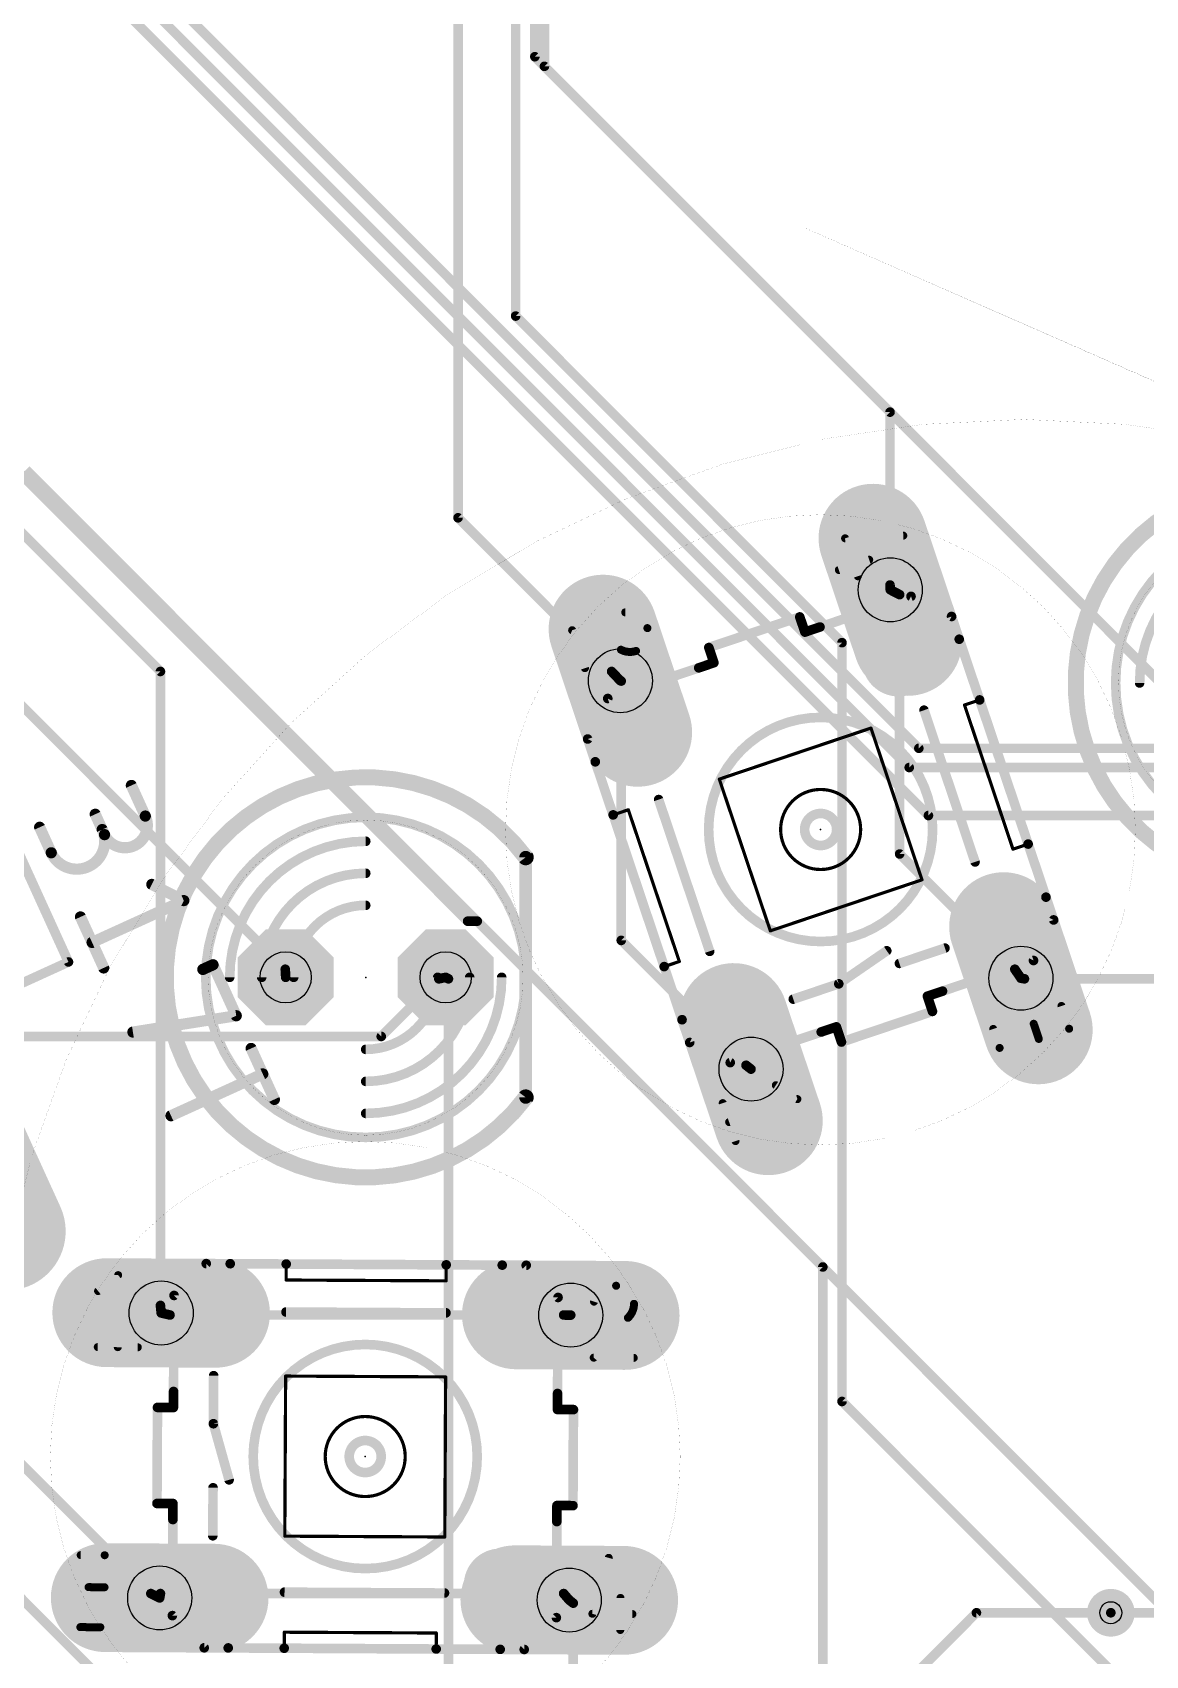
# Model space of a CAD drawing. Extents: x -96 to 96, y -43 to 63.
# Drawn here: x 60.15 to 77.82, y -23.54 to 2.21 of the extents above; entities that cross this region are included whole.
import ezdxf

# ---------------------------------------------------------------- set-up
doc = ezdxf.new("R2010")
doc.units = 0
for name, color, linetype in [('1', 12, 'CONTINUOUS'), ('16', 132, 'CONTINUOUS'), ('17', 110, 'CONTINUOUS'), ('18', 110, 'CONTINUOUS'), ('20', 31, 'CONTINUOUS'), ('21', 253, 'CONTINUOUS'), ('23', 53, 'CONTINUOUS'), ('25', 253, 'CONTINUOUS'), ('27', 253, 'CONTINUOUS'), ('29', 253, 'CONTINUOUS'), ('30', 253, 'CONTINUOUS'), ('44', 253, 'CONTINUOUS'), ('51', 253, 'CONTINUOUS')]:
    doc.layers.add(name, color=color, linetype=linetype)

# ---------------------------------------------------------------- blocks, each defined once
blk = doc.blocks.new('LONGP100')
at = {"const_width": 1}
blk.add_lwpolyline([(-0.5, 0), (0.5, 0)], dxfattribs=at)
at = {"const_width": 0.5}
for points in [[(-0.5, 0.25, 1), (-0.5, -0.25)], [(0.5, -0.25, 1), (0.5, 0.25)]]:
    blk.add_lwpolyline(points, format="xyb", dxfattribs=at)
blk = doc.blocks.new('OCTAGONP')
at = {"const_width": 0.5}
blk.add_lwpolyline([(-0.25, -0.1036), (-0.25, 0.1036), (-0.1036, 0.25), (0.1036, 0.25), (0.25, 0.1036), (0.25, -0.1036), (0.1036, -0.25), (-0.1036, -0.25), (-0.25, -0.1036), (-0.25, 0.1036)], dxfattribs=at)
blk = doc.blocks.new('ROUNDV')
at = {"const_width": 0.5}
blk.add_lwpolyline([(0, -0.25, 1), (0, 0.25, 1), (0, -0.25)], format="xyb", dxfattribs=at)

msp = doc.modelspace()

# ---------------------------------------------------------------- linework, layer by layer
at = {"layer": '1', "const_width": 0.1524}
for points in [[(68.1228, 6.4008), (68.1228, 1.8288)], [(67.818, 3.9624), (67.818, -2.286)], [(67.056, -11.8872), (51.6636, 3.5052)], [(66.9036, -5.4864), (66.9036, 3.4603)], [(48.9204, 2.5908), (64.1604, -12.6492)], [(68.1228, 1.8288), (78.0288, -8.0772)], [(67.818, -2.286), (72.9996, -7.4676)], [(69.342, -7.9248), (66.9036, -5.4864)], [(73.914, -6.7056), (73.7655, -6.6296)], [(73.914, -10.8204), (73.914, -6.7056)], [(72.9996, -7.4676), (72.9996, -19.5072)], [(69.342, -7.9248), (69.4805, -8.0717)], [(69.4944, -8.0772), (69.4805, -8.0717)], [(69.4944, -12.192), (69.4944, -8.0772)], [(75.7428, -12.6492), (73.914, -10.8204)], [(67.2084, -11.8872), (67.056, -11.8872)], [(72.6948, -17.3736), (67.2084, -11.8872)], [(71.4756, -14.1732), (69.4944, -12.192)], [(64.1604, -12.6492), (64.168, -12.778)], [(75.7428, -12.6492), (75.8395, -12.7923)], [(66.5988, -12.8016), (65.6844, -13.716)], [(66.5988, -12.8016), (66.708, -12.778)], [(75.8952, -12.8016), (75.8395, -12.7923)], [(75.8952, -12.8016), (80.6196, -12.8016)], [(65.6844, -13.716), (57.4548, -13.716)], [(71.4756, -14.1732), (71.5545, -14.2344)], [(72.6948, -24.8412), (72.6948, -17.3736)], [(62.0268, -22.5552), (57.15, -17.6784)], [(62.3316, -18.1356), (62.1907, -18.1034)], [(62.3316, -18.1356), (68.58, -18.1356)], [(68.58, -18.1356), (68.693, -18.1375)], [(72.9996, -19.5072), (78.486, -24.9936)], [(58.674, -21.336), (60.96, -23.622)], [(62.0268, -22.5552), (62.167, -22.6245)], [(62.1792, -22.5552), (62.167, -22.6245)], [(68.58, -22.5552), (62.1792, -22.5552)], [(68.58, -22.5552), (68.6693, -22.6586)], [(68.7324, -22.7076), (68.6693, -22.6586)], [(68.7324, -23.9268), (68.7324, -22.7076)], [(77.2668, -22.86), (82.9056, -22.86)]]:
    msp.add_lwpolyline(points, dxfattribs=at)
at = {"layer": '1', "const_width": 0.0762}
for points in [[(68.0847, 1.8288, 1), (68.1609, 1.8288)], [(68.1497, 1.8557, 1), (68.0959, 1.8019)], [(67.7799, -2.286, 1), (67.8561, -2.286)], [(67.8449, -2.2591, 1), (67.7911, -2.3129)], [(66.8655, -5.4864, 1), (66.9417, -5.4864)], [(66.9305, -5.4595, 1), (66.8767, -5.5133)], [(73.7829, -6.5957, 1), (73.7482, -6.6635)], [(73.9521, -6.7056, 1), (73.8759, -6.7056)], [(73.8966, -6.7395, 1), (73.9314, -6.6717)], [(73.0377, -7.4676, 1), (72.9615, -7.4676)], [(72.9727, -7.4945, 1), (73.0265, -7.4407)], [(69.3697, -7.8987, 1), (69.3143, -7.9509)], [(69.3151, -7.9517, 1), (69.3689, -7.8979)], [(69.4946, -8.0363, 1), (69.4664, -8.107)], [(69.4528, -8.0978, 1), (69.5082, -8.0455)], [(69.5325, -8.0772, 1), (69.4563, -8.0772)], [(69.4803, -8.1126, 1), (69.5085, -8.0418)], [(73.8759, -10.8204, 1), (73.9521, -10.8204)], [(73.9409, -10.7935, 1), (73.8871, -10.8473)], [(67.056, -11.8491, 1), (67.056, -11.9253)], [(67.0291, -11.9141, 1), (67.0829, -11.8603)], [(67.2353, -11.8603, 1), (67.1815, -11.9141)], [(67.2084, -11.9253, 1), (67.2084, -11.8491)], [(69.4563, -12.192, 1), (69.5325, -12.192)], [(69.5213, -12.1651, 1), (69.4675, -12.2189)], [(64.1984, -12.647, 1), (64.1224, -12.6514)], [(64.1335, -12.6761, 1), (64.1873, -12.6223)], [(75.7744, -12.6279, 1), (75.7112, -12.6705)], [(75.7159, -12.6761, 1), (75.7697, -12.6223)], [(64.13, -12.7802, 1), (64.206, -12.7758)], [(66.5908, -12.7644, 1), (66.6068, -12.8388)], [(66.6257, -12.8285, 1), (66.5719, -12.7747)], [(66.716, -12.8152, 1), (66.7, -12.7408)], [(75.8458, -12.7548, 1), (75.8333, -12.8299)], [(75.808, -12.8137, 1), (75.8711, -12.771)], [(75.8952, -12.7635, 1), (75.8952, -12.8397)], [(75.889, -12.8392, 1), (75.9014, -12.764)], [(65.6844, -13.7541, 1), (65.6844, -13.6779)], [(65.6575, -13.6891, 1), (65.7113, -13.7429)], [(71.499, -14.1431, 1), (71.4522, -14.2033)], [(71.4487, -14.2001, 1), (71.5025, -14.1463)], [(71.5311, -14.2645, 1), (71.5778, -14.2043)], [(72.7329, -17.3736, 1), (72.6567, -17.3736)], [(72.6679, -17.4005, 1), (72.7217, -17.3467)], [(62.1992, -18.0663, 1), (62.1822, -18.1405)], [(62.3316, -18.0975, 1), (62.3316, -18.1737)], [(62.3231, -18.1727, 1), (62.3401, -18.0985)], [(68.5806, -18.0975, 1), (68.5794, -18.1737)], [(68.58, -18.1737, 1), (68.58, -18.0975)], [(68.6924, -18.1755, 1), (68.6936, -18.0994)], [(72.9615, -19.5072, 1), (73.0377, -19.5072)], [(73.0265, -19.4803, 1), (72.9727, -19.5341)], [(62.0437, -22.521, 1), (62.0099, -22.5894)], [(61.9999, -22.5821, 1), (62.0537, -22.5283)], [(62.1295, -22.6179, 1), (62.2045, -22.6311)], [(62.1792, -22.5171, 1), (62.1792, -22.5933)], [(62.2167, -22.5618, 1), (62.1417, -22.5486)], [(62.1501, -22.6587, 1), (62.1839, -22.5904)], [(68.6088, -22.5303, 1), (68.5512, -22.5801)], [(68.58, -22.5933, 1), (68.58, -22.5171)], [(68.6927, -22.6285, 1), (68.6459, -22.6887)], [(68.6405, -22.6835, 1), (68.6982, -22.6337)], [(68.7705, -22.7076, 1), (68.6943, -22.7076)], [(68.709, -22.7377, 1), (68.7558, -22.6775)], [(77.2668, -22.8219, 1), (77.2668, -22.8981)]]:
    msp.add_lwpolyline(points, format="xyb", dxfattribs=at)
at = {"layer": '16', "const_width": 0.1524}
for points in [[(68.2752, 30.1752), (68.2752, 1.6764)], [(50.5968, 14.478), (74.2188, -9.144)], [(50.292, 14.3256), (74.0664, -9.4488)], [(74.3712, -10.2108), (53.4924, 10.668)], [(62.1792, -7.9248), (49.8348, 4.4196)], [(68.2752, 1.6764), (73.7616, -3.81)], [(73.7616, -3.81), (73.7616, -6.5532)], [(60.0456, -4.7244), (80.3148, -24.9936)], [(73.7616, -6.5532), (73.7655, -6.6296)], [(62.1792, -17.9832), (62.1792, -7.9248)], [(74.2188, -9.144), (78.9432, -9.144)], [(74.0664, -9.4488), (81.0768, -9.4488)], [(84.2772, -10.2108), (74.3712, -10.2108)], [(66.7512, -12.8016), (66.708, -12.778)], [(66.7512, -12.8016), (66.7512, -27.8892)], [(62.1792, -17.9832), (62.1907, -18.1034)], [(59.436, -22.098), (61.2648, -23.9268)], [(71.4756, -26.5176), (75.1332, -22.86)], [(75.1332, -22.86), (77.2668, -22.86)]]:
    msp.add_lwpolyline(points, dxfattribs=at)
at = {"layer": '16', "const_width": 0.0762}
for points in [[(68.2371, 1.6764, 1), (68.3133, 1.6764)], [(68.3021, 1.7033, 1), (68.2483, 1.6495)], [(73.7997, -3.81, 1), (73.7235, -3.81)], [(73.7347, -3.8369, 1), (73.7885, -3.7831)], [(73.7996, -6.5512, 1), (73.7236, -6.5552)], [(73.7235, -6.5532, 1), (73.7997, -6.5532)], [(73.7275, -6.6315, 1), (73.8036, -6.6276)], [(62.2173, -7.9248, 1), (62.1411, -7.9248)], [(62.1523, -7.9517, 1), (62.2061, -7.8979)], [(74.2188, -9.1059, 1), (74.2188, -9.1821)], [(74.1919, -9.1709, 1), (74.2457, -9.1171)], [(74.0664, -9.4107, 1), (74.0664, -9.4869)], [(74.0395, -9.4757, 1), (74.0933, -9.4219)], [(74.3712, -10.1727, 1), (74.3712, -10.2489)], [(74.3443, -10.2377, 1), (74.3981, -10.1839)], [(66.7263, -12.7446, 1), (66.6897, -12.8114)], [(66.7893, -12.8016, 1), (66.7131, -12.8016)], [(66.7329, -12.835, 1), (66.7695, -12.7682)], [(62.2171, -17.9796, 1), (62.1413, -17.9868)], [(62.1411, -17.9832, 1), (62.2173, -17.9832)], [(62.1528, -18.107, 1), (62.2286, -18.0998)], [(75.1332, -22.8219, 1), (75.1332, -22.8981)], [(75.1601, -22.8869, 1), (75.1063, -22.8331)], [(77.2668, -22.8981, 1), (77.2668, -22.8219)]]:
    msp.add_lwpolyline(points, format="xyb", dxfattribs=at)
at = {"layer": '20', "const_width": 0.001}
for points in [[(72.4279, -0.8961), (72.4279, 43.1434)], [(82.4964, -5.3099), (72.4279, -0.8961)]]:
    msp.add_lwpolyline(points, dxfattribs=at)
at = {"layer": '20'}
for points, const_width in [([(72.428, -0.8958, 1), (72.4278, -0.8963)], 0.0005), ([(72.4277, -0.8961, 1), (72.4282, -0.8961)], 0.0005), ([(61.5767, -28.5094, 1.3858), (82.4964, -5.3099)], 0.001)]:
    msp.add_lwpolyline(points, format="xyb", dxfattribs=dict(at, const_width=const_width))
at = {"layer": '21'}
for points, const_width in [([(60.7189, -12.534), (55.5576, -1.2086)], 0.1524), ([(72.329, -7.0594), (70.8846, -7.5455)], 0.1524), ([(72.329, -7.0594), (72.41, -7.3002)], 0.1524), ([(72.41, -7.3002), (72.6507, -7.2191)], 0.1524), ([(75.1842, -8.3765), (74.8602, -7.4136)], 0.1524), ([(70.9656, -7.7862), (70.7249, -7.8673)], 0.1524), ([(70.9656, -7.7862), (70.8846, -7.5455)], 0.1524), ([(74.9435, -8.4575), (75.1842, -8.3765)], 0.0508), ([(74.9435, -8.4575), (75.7131, -10.7445)], 0.0508), ([(75.9539, -10.6635), (75.1842, -8.3765)], 0.1524), ([(69.0826, -9.358), (69.3661, -10.2005)], 0.1524), ([(69.3661, -10.2005), (70.1763, -12.6079)], 0.1524), ([(69.6069, -10.1195), (69.3661, -10.2005)], 0.0508), ([(69.6069, -10.1195), (70.417, -12.5268)], 0.0508), ([(67.978, -14.683), (67.978, -10.873)], 0.2032), ([(75.7131, -10.7445), (75.9539, -10.6635)], 0.0508), ([(76.2374, -11.506), (75.9539, -10.6635)], 0.1524), ([(51.2426, -16.8526), (60.7189, -12.534)], 0.1524), ([(70.1763, -12.6079), (70.4598, -13.4504)], 0.1524), ([(70.1763, -12.6079), (70.417, -12.5268)], 0.0508), ([(74.3544, -13.0777), (74.5951, -12.9967)], 0.1524), ([(74.3544, -13.0777), (74.4354, -13.3185)], 0.1524), ([(72.991, -13.8046), (74.4354, -13.3185)], 0.1524), ([(72.91, -13.5638), (72.6693, -13.6449)], 0.1524), ([(72.991, -13.8046), (72.91, -13.5638)], 0.1524), ([(64.176, -17.3264), (63.287, -17.3217)], 0.1524), ([(66.7159, -17.3397), (64.176, -17.3264)], 0.1524), ([(64.176, -17.3264), (64.1746, -17.5804)], 0.0508), ([(67.6049, -17.3443), (66.7159, -17.3397)], 0.1524), ([(66.7146, -17.5937), (66.7159, -17.3397)], 0.0508), ([(66.7146, -17.5937), (64.1746, -17.5804)], 0.0508), ([(62.386, -19.603), (62.3874, -19.3491)], 0.1524), ([(68.4819, -19.635), (68.4833, -19.381)], 0.1524), ([(62.132, -19.6017), (62.1241, -21.1257)], 0.1524), ([(62.132, -19.6017), (62.386, -19.603)], 0.1524), ([(68.4819, -19.635), (68.7359, -19.6363)], 0.1524), ([(68.728, -21.1603), (68.7359, -19.6363)], 0.1524), ([(62.3781, -21.127), (62.1241, -21.1257)], 0.1524), ([(62.3781, -21.127), (62.3767, -21.381)], 0.1524), ([(68.474, -21.1589), (68.4726, -21.4129)], 0.1524), ([(68.728, -21.1603), (68.474, -21.1589)], 0.1524), ([(64.1454, -23.1683), (64.1441, -23.4223)], 0.0508), ([(66.5584, -23.1809), (64.1454, -23.1683)], 0.0508), ([(66.5584, -23.1809), (66.557, -23.4349)], 0.0508), ([(63.2551, -23.4177), (64.1441, -23.4223)], 0.1524), ([(64.1441, -23.4223), (66.557, -23.4349)], 0.1524), ([(66.557, -23.4349), (67.573, -23.4403)], 0.1524)]:
    msp.add_lwpolyline(points, dxfattribs=dict(at, const_width=const_width))
for points, const_width in [([(82.423, -6.202, 3), (82.423, -10.012)], 0.254), ([(79.883, -10.647, 1), (79.883, -5.567, 1), (79.883, -10.647)], 0.1524), ([(72.3651, -7.0473, 1), (72.2929, -7.0716)], 0.0762), ([(72.3411, -7.0955, 1), (72.3168, -7.0233)], 0.0762), ([(72.6629, -7.2552, 1), (72.6386, -7.183)], 0.0762), ([(72.3979, -7.264, 1), (72.4222, -7.3363)], 0.0762), ([(72.3739, -7.3123, 1), (72.4461, -7.288)], 0.0762), ([(74.8963, -7.4014, 1), (74.8241, -7.4257)], 0.0762), ([(70.9207, -7.5334, 1), (70.8485, -7.5577)], 0.0762), ([(70.8724, -7.5094, 1), (70.8967, -7.5816)], 0.0762), ([(70.9778, -7.8224, 1), (70.9535, -7.7501)], 0.0762), ([(70.7127, -7.8312, 1), (70.737, -7.9034)], 0.0762), ([(70.9295, -7.7984, 1), (71.0017, -7.7741)], 0.0762), ([(74.9394, -8.4455, 1), (74.9475, -8.4696)], 0.0254), ([(74.9555, -8.4535, 1), (74.9315, -8.4616)], 0.0254), ([(75.2203, -8.3644, 1), (75.1481, -8.3887)], 0.0762), ([(75.1481, -8.3887, 1), (75.2203, -8.3644)], 0.0762), ([(75.1883, -8.3885, 1), (75.1802, -8.3645)], 0.0254), ([(72.66, -12.21, 1), (72.66, -8.654, 1), (72.66, -12.21)], 0.1524), ([(67.978, -10.873, 3), (67.978, -14.683)], 0.254), ([(69.1187, -9.3458, 1), (69.0465, -9.3701)], 0.0762), ([(65.438, -15.318, 1), (65.438, -10.238, 1), (65.438, -15.318)], 0.1524), ([(69.4022, -10.1884, 1), (69.33, -10.2127)], 0.0762), ([(69.33, -10.2127, 1), (69.4022, -10.1884)], 0.0762), ([(69.3621, -10.1885, 1), (69.3702, -10.2126)], 0.0254), ([(69.6189, -10.1155, 1), (69.5948, -10.1236)], 0.0254), ([(69.6109, -10.1315, 1), (69.6028, -10.1075)], 0.0254), ([(72.66, -10.686, 1), (72.66, -10.178, 1), (72.66, -10.686)], 0.1524), ([(67.9272, -10.9111, 1), (68.0288, -10.8349)], 0.127), ([(68.0288, -10.873, 1), (67.9272, -10.873)], 0.1016), ([(75.7091, -10.7325, 1), (75.7172, -10.7565)], 0.0254), ([(75.7011, -10.7485, 1), (75.7252, -10.7404)], 0.0254), ([(75.99, -10.6513, 1), (75.9178, -10.6756)], 0.0762), ([(75.9178, -10.6756, 1), (75.99, -10.6513)], 0.0762), ([(75.9579, -10.6755, 1), (75.9498, -10.6514)], 0.0254), ([(76.2013, -11.5182, 1), (76.2735, -11.4939)], 0.0762), ([(60.6842, -12.5498, 1), (60.7536, -12.5182)], 0.0762), ([(60.7347, -12.5687, 1), (60.7031, -12.4993)], 0.0762), ([(70.2124, -12.5957, 1), (70.1402, -12.62)], 0.0762), ([(70.1402, -12.62, 1), (70.2124, -12.5957)], 0.0762), ([(70.1722, -12.5958, 1), (70.1803, -12.6199)], 0.0254), ([(70.405, -12.5309, 1), (70.429, -12.5228)], 0.0254), ([(70.4211, -12.5389, 1), (70.413, -12.5148)], 0.0254), ([(74.3422, -13.0416, 1), (74.3665, -13.1139)], 0.0762), ([(74.3905, -13.0656, 1), (74.3183, -13.0899)], 0.0762), ([(74.6073, -13.0328, 1), (74.583, -12.9606)], 0.0762), ([(74.3993, -13.3306, 1), (74.4715, -13.3063)], 0.0762), ([(74.4476, -13.3546, 1), (74.4233, -13.2824)], 0.0762), ([(70.4237, -13.4626, 1), (70.4959, -13.4383)], 0.0762), ([(72.6571, -13.6087, 1), (72.6814, -13.681)], 0.0762), ([(72.9461, -13.5517, 1), (72.8739, -13.576)], 0.0762), ([(72.9221, -13.6, 1), (72.8978, -13.5277)], 0.0762), ([(72.9789, -13.7685, 1), (73.0032, -13.8407)], 0.0762), ([(72.9549, -13.8167, 1), (73.0271, -13.7924)], 0.0762), ([(68.0288, -14.7211, 1), (67.9272, -14.6449)], 0.127), ([(67.9272, -14.683, 1), (68.0288, -14.683)], 0.1016), ([(63.2872, -17.2836, 1), (63.2868, -17.3598)], 0.0762), ([(64.1762, -17.2883, 1), (64.1758, -17.3645)], 0.0762), ([(64.1758, -17.3645, 1), (64.1762, -17.2883)], 0.0762), ([(64.1887, -17.3265, 1), (64.1633, -17.3263)], 0.0254), ([(66.7161, -17.3016, 1), (66.7157, -17.3778)], 0.0762), ([(66.7157, -17.3778, 1), (66.7161, -17.3016)], 0.0762), ([(66.7286, -17.3398, 1), (66.7032, -17.3396)], 0.0254), ([(67.6047, -17.3824, 1), (67.6051, -17.3062)], 0.0762), ([(64.1747, -17.5677, 1), (64.1746, -17.5931)], 0.0254), ([(64.1619, -17.5803, 1), (64.1873, -17.5805)], 0.0254), ([(66.7019, -17.5936, 1), (66.7273, -17.5938)], 0.0254), ([(66.7145, -17.6064, 1), (66.7147, -17.581)], 0.0254), ([(65.43, -22.159, 1), (65.43, -18.603, 1), (65.43, -22.159)], 0.1524), ([(62.4255, -19.3493, 1), (62.3493, -19.3489)], 0.0762), ([(68.5214, -19.3812, 1), (68.4452, -19.3808)], 0.0762), ([(62.1322, -19.5636, 1), (62.1318, -19.6398)], 0.0762), ([(62.1701, -19.6019, 1), (62.0939, -19.6015)], 0.0762), ([(62.3479, -19.6029, 1), (62.4241, -19.6032)], 0.0762), ([(62.3858, -19.6411, 1), (62.3862, -19.565)], 0.0762), ([(68.4821, -19.5969, 1), (68.4817, -19.6731)], 0.0762), ([(68.774, -19.6365, 1), (68.6978, -19.6361)], 0.0762), ([(68.7357, -19.6744, 1), (68.7361, -19.5982)], 0.0762), ([(68.4438, -19.6348, 1), (68.52, -19.6352)], 0.0762), ([(65.43, -20.635, 1), (65.43, -20.127, 1), (65.43, -20.635)], 0.1524), ([(62.1243, -21.0876, 1), (62.1239, -21.1638)], 0.0762), ([(62.086, -21.1255, 1), (62.1622, -21.1259)], 0.0762), ([(62.4161, -21.1272, 1), (62.34, -21.1268)], 0.0762), ([(62.3779, -21.1651, 1), (62.3782, -21.0889)], 0.0762), ([(68.4742, -21.1208, 1), (68.4738, -21.197)], 0.0762), ([(68.5121, -21.1591, 1), (68.4359, -21.1587)], 0.0762), ([(68.7278, -21.1984, 1), (68.7282, -21.1222)], 0.0762), ([(62.3386, -21.3808, 1), (62.4148, -21.3812)], 0.0762), ([(68.6899, -21.1601, 1), (68.7661, -21.1605)], 0.0762), ([(68.4345, -21.4127, 1), (68.5107, -21.4131)], 0.0762), ([(64.1455, -23.1556, 1), (64.1453, -23.181)], 0.0254), ([(64.1581, -23.1684, 1), (64.1327, -23.1682)], 0.0254), ([(66.5711, -23.181, 1), (66.5457, -23.1809)], 0.0254), ([(66.5583, -23.1936, 1), (66.5584, -23.1682)], 0.0254), ([(63.2553, -23.3796, 1), (63.2549, -23.4558)], 0.0762), ([(64.1443, -23.3842, 1), (64.1439, -23.4604)], 0.0762), ([(64.1439, -23.4604, 1), (64.1443, -23.3842)], 0.0762), ([(64.1314, -23.4222, 1), (64.1568, -23.4224)], 0.0254), ([(66.5572, -23.3968, 1), (66.5568, -23.473)], 0.0762), ([(66.5568, -23.473, 1), (66.5572, -23.3968)], 0.0762), ([(66.5443, -23.4349, 1), (66.5697, -23.435)], 0.0254), ([(67.5728, -23.4784, 1), (67.5732, -23.4022)], 0.0762)]:
    msp.add_lwpolyline(points, format="xyb", dxfattribs=dict(at, const_width=const_width))
at = {"layer": '23'}
for p in [(72.66, -10.432), (65.438, -12.778), (65.43, -20.381)]:
    msp.add_point(p, dxfattribs=at)
at = {"layer": '25', "const_width": 0.001}
for points in [[(72.4279, -0.8961), (72.4279, 43.1434)], [(82.8009, -5.4471), (72.4279, -0.8961)], [(72.6568, -10.437), (72.6568, -9.437)], [(72.6568, -10.437), (71.6568, -10.437)], [(72.6568, -10.437), (72.6568, -11.437)], [(72.6568, -10.437), (73.6568, -10.437)], [(65.437, -12.7828), (65.437, -11.7828)], [(65.437, -12.7828), (64.437, -12.7828)], [(65.437, -12.7828), (65.437, -13.7828)], [(65.437, -12.7828), (66.437, -12.7828)], [(65.4305, -20.3831), (65.4305, -19.3831)], [(75.8885, -20.3831), (75.8885, -19.3831)], [(65.4305, -20.3831), (64.4305, -20.3831)], [(65.4305, -20.3831), (65.4305, -21.3831)], [(65.4305, -20.3831), (66.4305, -20.3831)], [(75.8885, -20.3831), (74.8885, -20.3831)], [(75.8885, -20.3831), (75.8885, -21.3831)], [(75.8885, -20.3831), (76.8885, -20.3831)]]:
    msp.add_lwpolyline(points, dxfattribs=at)
at = {"layer": '25'}
for points, const_width in [([(77.5688, 25.7598, 0.4142), (83.9054, -1.8056)], 0.001), ([(72.428, -0.8958, 1), (72.4278, -0.8963)], 0.0005), ([(72.4277, -0.8961, 1), (72.4282, -0.8961)], 0.0005), ([(76.5814, -40.3711, 0.7397), (86.503, -3.4322)], 0.001), ([(75.8885, -36.8411, 1), (75.8885, -3.9251, 1), (75.8885, -36.8411)], 0.001), ([(61.5767, -28.5094, 1.4003), (82.1982, -5.1826)], 0.001), ([(61.5767, -28.5094, 1.4003), (82.1982, -5.1826)], 0.001), ([(72.6568, -15.437, 1), (72.6568, -5.437, 1), (72.6568, -15.437)], 0.001), ([(79.8871, -10.5945, 1), (79.8871, -5.5945, 1), (79.8871, -10.5945)], 0.001), ([(72.6571, -9.437, 1), (72.6566, -9.437)], 0.0005), ([(65.437, -15.2828, 1), (65.437, -10.2828, 1), (65.437, -15.2828)], 0.001), ([(71.6568, -10.4367, 1), (71.6568, -10.4372)], 0.0005), ([(72.6568, -10.4367, 1), (72.6568, -10.4372)], 0.0005), ([(72.6571, -10.437, 1), (72.6566, -10.437)], 0.0005), ([(72.6566, -10.437, 1), (72.6571, -10.437)], 0.0005), ([(72.6568, -10.4372, 1), (72.6568, -10.4367)], 0.0005), ([(73.6568, -10.4372, 1), (73.6568, -10.4367)], 0.0005), ([(72.6566, -11.437, 1), (72.6571, -11.437)], 0.0005), ([(65.4372, -11.7828, 1), (65.4367, -11.7828)], 0.0005), ([(64.437, -12.7826, 1), (64.437, -12.7831)], 0.0005), ([(65.4372, -12.7828, 1), (65.4367, -12.7828)], 0.0005), ([(65.437, -12.7826, 1), (65.437, -12.7831)], 0.0005), ([(65.4367, -12.7828, 1), (65.4372, -12.7828)], 0.0005), ([(65.437, -12.7831, 1), (65.437, -12.7826)], 0.0005), ([(66.437, -12.7831, 1), (66.437, -12.7826)], 0.0005), ([(65.4367, -13.7828, 1), (65.4372, -13.7828)], 0.0005), ([(65.4305, -25.3831, 1), (65.4305, -15.3831, 1), (65.4305, -25.3831)], 0.001), ([(65.4308, -19.3831, 1), (65.4303, -19.3831)], 0.0005), ([(75.8888, -19.3831, 1), (75.8883, -19.3831)], 0.0005), ([(64.4305, -20.3829, 1), (64.4305, -20.3834)], 0.0005), ([(65.4305, -20.3829, 1), (65.4305, -20.3834)], 0.0005), ([(65.4308, -20.3831, 1), (65.4303, -20.3831)], 0.0005), ([(65.4303, -20.3831, 1), (65.4308, -20.3831)], 0.0005), ([(65.4305, -20.3834, 1), (65.4305, -20.3829)], 0.0005), ([(66.4305, -20.3834, 1), (66.4305, -20.3829)], 0.0005), ([(74.8885, -20.3829, 1), (74.8885, -20.3834)], 0.0005), ([(75.8885, -20.3829, 1), (75.8885, -20.3834)], 0.0005), ([(75.8888, -20.3831, 1), (75.8883, -20.3831)], 0.0005), ([(75.8883, -20.3831, 1), (75.8888, -20.3831)], 0.0005), ([(75.8885, -20.3834, 1), (75.8885, -20.3829)], 0.0005), ([(76.8885, -20.3834, 1), (76.8885, -20.3829)], 0.0005), ([(65.4303, -21.3831, 1), (65.4308, -21.3831)], 0.0005), ([(75.8883, -21.3831, 1), (75.8888, -21.3831)], 0.0005)]:
    msp.add_lwpolyline(points, format="xyb", dxfattribs=dict(at, const_width=const_width))
at = {"layer": '27', "const_width": 0.1778}
for points in [[(61.7176, -9.7336), (61.9388, -10.219)], [(61.2917, -10.5139), (61.1442, -10.1903)], [(60.2615, -10.3972), (60.4459, -10.8017)], [(62.0423, -11.3035), (62.5502, -11.5605)], [(62.5502, -11.5605), (61.0941, -12.2241)], [(60.9097, -11.8196), (61.2784, -12.6285)], [(62.8523, -12.6521), (63.0141, -12.5784)], [(63.0141, -12.5784), (63.3827, -13.3873)], [(63.3827, -13.3873), (61.7423, -13.6464)], [(63.6191, -13.9059), (63.9877, -14.7149)], [(62.3473, -14.974), (63.8034, -14.3104)]]:
    msp.add_lwpolyline(points, dxfattribs=at)
at = {"layer": '27'}
for points, const_width in [([(61.7581, -9.7152, 1), (61.6772, -9.752)], 0.0889), ([(61.1847, -10.1719, 1), (61.1038, -10.2088)], 0.0889), ([(61.2917, -10.5139, 1), (61.9388, -10.219)], 0.1778), ([(61.9793, -10.2005, 1), (61.8984, -10.2374)], 0.0889), ([(61.8984, -10.2374, 1), (61.9793, -10.2005)], 0.0889), ([(60.302, -10.3788, 1), (60.2211, -10.4156)], 0.0889), ([(60.4459, -10.8017, 1), (61.2548, -10.433)], 0.1778), ([(61.2953, -10.4146, 1), (61.2144, -10.4514)], 0.0889), ([(61.3321, -10.4955, 1), (61.2512, -10.5323)], 0.0889), ([(61.2512, -10.5323, 1), (61.3321, -10.4955)], 0.0889), ([(60.4863, -10.7832, 1), (60.4054, -10.8201)], 0.0889), ([(60.4054, -10.8201, 1), (60.4863, -10.7832)], 0.0889), ([(62.0623, -11.2638, 1), (62.0222, -11.3431)], 0.0889), ([(62.5301, -11.6001, 1), (62.5703, -11.5208)], 0.0889), ([(62.5686, -11.6009, 1), (62.5318, -11.52)], 0.0889), ([(60.9502, -11.8012, 1), (60.8693, -11.838)], 0.0889), ([(61.0756, -12.1836, 1), (61.1125, -12.2645)], 0.0889), ([(61.2379, -12.647, 1), (61.3188, -12.6101)], 0.0889), ([(62.8338, -12.6117, 1), (62.8707, -12.6926)], 0.0889), ([(63.0545, -12.5599, 1), (62.9736, -12.5968)], 0.0889), ([(63.0325, -12.6188, 1), (62.9956, -12.5379)], 0.0889), ([(63.3423, -13.4058, 1), (63.4232, -13.3689)], 0.0889), ([(63.3897, -13.4312, 1), (63.3758, -13.3434)], 0.0889), ([(61.7353, -13.6025, 1), (61.7492, -13.6903)], 0.0889), ([(63.6595, -13.8875, 1), (63.5786, -13.9244)], 0.0889), ([(63.8218, -14.3509, 1), (63.785, -14.27)], 0.0889), ([(63.9473, -14.7333, 1), (64.0282, -14.6964)], 0.0889), ([(62.3288, -14.9335, 1), (62.3657, -15.0144)], 0.0889)]:
    msp.add_lwpolyline(points, format="xyb", dxfattribs=dict(at, const_width=const_width))
at = {"layer": '44'}
for centre, radius in [((73.7655, -6.6296), 0.508), ((69.4805, -8.0717), 0.508), ((75.8395, -12.7923), 0.508), ((64.168, -12.778), 0.4064), ((66.708, -12.778), 0.4064), ((71.5545, -14.2344), 0.508), ((62.1907, -18.1034), 0.508), ((68.693, -18.1375), 0.508), ((62.167, -22.6245), 0.508), ((68.6693, -22.6586), 0.508), ((77.2668, -22.86), 0.175)]:
    msp.add_circle(centre, radius, dxfattribs=at)
at = {"layer": '51'}
for points, const_width in [([(73.9719, -5.7695), (73.0483, -5.8123)], 0.127), ([(73.0483, -5.8123), (73.2508, -6.4142)], 0.127), ([(73.4308, -6.1526), (72.9493, -6.3146)], 0.127), ([(74.0951, -6.733), (72.6507, -7.2191)], 0.1524), ([(74.7386, -7.0525), (74.0951, -6.733)], 0.1524), ([(69.4891, -7.5796), (68.7151, -7.2706)], 0.127), ([(68.7151, -7.2706), (68.9176, -7.8725)], 0.127), ([(74.7386, -7.0525), (74.8602, -7.4136)], 0.1524), ([(70.7249, -7.8673), (69.2805, -8.3534)], 0.1524), ([(69.2805, -8.3534), (68.961, -8.9969)], 0.1524), ([(75.1113, -10.947), (74.3012, -8.5397)], 0.1524), ([(68.961, -8.9969), (69.0826, -9.358)], 0.1524), ([(73.4586, -8.8233), (71.0513, -9.6334)], 0.0508), ([(73.4586, -8.8233), (74.2687, -11.2306)], 0.0508), ([(71.8614, -12.0407), (71.0513, -9.6334)], 0.0508), ([(70.0883, -9.9575), (70.8985, -12.3648)], 0.1524), ([(71.8614, -12.0407), (74.2687, -11.2306)], 0.0508), ([(76.359, -11.8671), (76.2374, -11.506)], 0.1524), ([(76.359, -11.8671), (76.0395, -12.5106)], 0.1524), ([(72.9482, -12.881), (73.7097, -12.3567)], 0.1524), ([(73.9111, -12.5569), (74.6333, -12.3139)], 0.1524), ([(76.0395, -12.5106), (74.5951, -12.9967)], 0.1524), ([(72.226, -13.124), (72.9482, -12.881)], 0.1524), ([(70.5814, -13.8115), (70.4598, -13.4504)], 0.1524), ([(76.4834, -13.2323), (76.6049, -13.5934)], 0.127), ([(71.2249, -14.131), (72.6693, -13.6449)], 0.1524), ([(75.4001, -13.5968), (75.5013, -13.8977)], 0.127), ([(76.1234, -13.7554), (76.0424, -13.5147)], 0.127), ([(70.5814, -13.8115), (71.2249, -14.131)], 0.1524), ([(72.2908, -14.7102), (71.2075, -15.0748)], 0.127), ([(71.9488, -14.4903), (72.2908, -14.7102)], 0.127), ([(71.1062, -14.7739), (71.3088, -15.3757)], 0.127), ([(62.906, -17.3197), (62.3953, -17.8251)], 0.1524), ([(62.906, -17.3197), (63.287, -17.3217)], 0.1524), ([(61.1892, -17.7553), (61.508, -17.5029)], 0.127), ([(61.508, -17.5029), (61.502, -18.6459)], 0.127), ([(67.9859, -17.3463), (67.6049, -17.3443)], 0.1524), ([(68.4913, -17.857), (67.9859, -17.3463)], 0.1524), ([(62.3953, -17.8251), (62.3874, -19.3491)], 0.1524), ([(66.712, -18.1017), (64.172, -18.0884)], 0.1524), ([(68.4833, -19.381), (68.4913, -17.857)], 0.1524), ([(69.6008, -18.1803), (69.0578, -18.8125)], 0.127), ([(61.1845, -18.6442), (61.8195, -18.6476)], 0.127), ([(69.0578, -18.8125), (69.6927, -18.8158)], 0.127), ([(63.0237, -19.0984), (63.0197, -19.8604)], 0.1524), ([(64.1667, -19.1044), (64.1534, -21.6443)], 0.0508), ([(64.1667, -19.1044), (66.7066, -19.1177)], 0.0508), ([(66.6933, -21.6576), (66.7066, -19.1177)], 0.0508), ([(63.0197, -19.8604), (63.269, -20.7507)], 0.1524), ([(63.0144, -20.8764), (63.0104, -21.6383)], 0.1524), ([(62.3687, -22.905), (62.3767, -21.381)], 0.1524), ([(68.4647, -22.9369), (68.4726, -21.4129)], 0.1524), ([(66.6933, -21.6576), (64.1534, -21.6443)], 0.0508), ([(60.9132, -21.9449), (61.2942, -21.9469)], 0.127), ([(69.2951, -21.9888), (69.0365, -22.8764)], 0.127), ([(61.2916, -22.4549), (61.0376, -22.4535)], 0.127), ([(64.1487, -22.5333), (66.6887, -22.5466)], 0.1524), ([(69.4823, -22.6247), (69.4796, -23.1327)], 0.127), ([(62.8741, -23.4157), (62.3687, -22.905)], 0.1524), ([(67.954, -23.4423), (68.4647, -22.9369)], 0.1524), ([(69.0365, -22.8764), (69.6715, -22.8797)], 0.127), ([(60.9073, -23.0879), (61.2248, -23.0895)], 0.127), ([(62.8741, -23.4157), (63.2551, -23.4177)], 0.1524), ([(67.954, -23.4423), (67.573, -23.4403)], 0.1524)]:
    msp.add_lwpolyline(points, dxfattribs=dict(at, const_width=const_width))
for points, const_width in [([(73.0784, -5.8022, 1), (73.0182, -5.8225)], 0.0635), ([(73.0468, -5.7806, 1), (73.0498, -5.8441)], 0.0635), ([(73.9733, -5.8012, 1), (73.9704, -5.7378)], 0.0635), ([(79.883, -5.948, 0.4142), (77.724, -8.107)], 0.1524), ([(73.4409, -6.1827, 1), (73.4207, -6.1225)], 0.0635), ([(72.9392, -6.2846, 1), (72.9595, -6.3447)], 0.0635), ([(73.2207, -6.4243, 1), (73.2809, -6.4041)], 0.0635), ([(74.1121, -6.6989, 1), (74.0782, -6.7672)], 0.0762), ([(74.1073, -6.7692, 1), (74.083, -6.6969)], 0.0762), ([(69.5573, -6.9553, 1), (69.558, -7.0188)], 0.0635), ([(69.9098, -7.2371, 0.3252), (69.5577, -6.9871)], 0.127), ([(68.7269, -7.2411, 1), (68.7033, -7.3001)], 0.0635), ([(68.7452, -7.2605, 1), (68.685, -7.2808)], 0.0635), ([(69.7301, -7.599, 0.4142), (69.9098, -7.2371)], 0.127), ([(69.9399, -7.2269, 1), (69.8797, -7.2472)], 0.0635), ([(69.8797, -7.2472, 1), (69.9399, -7.2269)], 0.0635), ([(72.6386, -7.183, 1), (72.6629, -7.2552)], 0.0762), ([(73.8972, -8.2456, 1), (73.8972, -7.2296, 1), (73.8972, -8.2456)], 0.1524), ([(74.7748, -7.0403, 1), (74.7025, -7.0646)], 0.0762), ([(74.7217, -7.0866, 1), (74.7556, -7.0184)], 0.0762), ([(74.8241, -7.4257, 1), (74.8963, -7.4014)], 0.0762), ([(69.4891, -7.5797, 0.2052), (69.7301, -7.599)], 0.127), ([(69.5039, -7.5516, 1), (69.4743, -7.6077)], 0.0635), ([(69.4773, -7.6091, 1), (69.5009, -7.5502)], 0.0635), ([(69.72, -7.5689, 1), (69.7402, -7.6291)], 0.0635), ([(69.7402, -7.6291, 1), (69.72, -7.5689)], 0.0635), ([(68.8875, -7.8826, 1), (68.9477, -7.8623)], 0.0635), ([(70.737, -7.9034, 1), (70.7127, -7.8312)], 0.0762), ([(77.6859, -8.107, 1), (77.7621, -8.107)], 0.0762), ([(69.2683, -8.3172, 1), (69.2926, -8.3895)], 0.0762), ([(69.3146, -8.3703, 1), (69.2464, -8.3364)], 0.0762), ([(69.9251, -9.5824, 1), (69.9251, -8.5664, 1), (69.9251, -9.5824)], 0.1524), ([(74.3373, -8.5275, 1), (74.265, -8.5519)], 0.0762), ([(68.9972, -8.9847, 1), (68.9249, -9.009)], 0.0762), ([(68.9269, -8.9799, 1), (68.9952, -9.0138)], 0.0762), ([(73.4706, -8.8192, 1), (73.4466, -8.8273)], 0.0254), ([(73.4626, -8.8353, 1), (73.4545, -8.8112)], 0.0254), ([(69.0465, -9.3701, 1), (69.1187, -9.3458)], 0.0762), ([(71.0633, -9.6294, 1), (71.0392, -9.6375)], 0.0254), ([(71.0472, -9.6214, 1), (71.0553, -9.6454)], 0.0254), ([(72.66, -11.067, 1), (72.66, -9.797, 1), (72.66, -11.067)], 0.0508), ([(70.1244, -9.9453, 1), (70.0522, -9.9696)], 0.0762), ([(65.438, -10.619, 0.4142), (63.279, -12.778)], 0.1524), ([(65.438, -10.6571, 1), (65.438, -10.5809)], 0.0762), ([(65.438, -11.127, 0.4142), (63.787, -12.778)], 0.1524), ([(65.438, -11.1651, 1), (65.438, -11.0889)], 0.0762), ([(75.0752, -10.9592, 1), (75.1474, -10.9349)], 0.0762), ([(74.2567, -11.2346, 1), (74.2808, -11.2265)], 0.0254), ([(74.2728, -11.2426, 1), (74.2647, -11.2186)], 0.0254), ([(75.3949, -12.2976, 1), (75.3949, -11.2816, 1), (75.3949, -12.2976)], 0.1524), ([(65.438, -11.635, 0.4142), (64.295, -12.778)], 0.1524), ([(65.438, -11.6731, 1), (65.438, -11.5969)], 0.0762), ([(76.2735, -11.4939, 1), (76.2013, -11.5182)], 0.0762), ([(76.3228, -11.8793, 1), (76.3951, -11.855)], 0.0762), ([(76.3931, -11.8841, 1), (76.3248, -11.8502)], 0.0762), ([(71.8574, -12.0287, 1), (71.8655, -12.0528)], 0.0254), ([(71.8494, -12.0448, 1), (71.8734, -12.0367)], 0.0254), ([(70.8624, -12.377, 1), (70.9346, -12.3527)], 0.0762), ([(73.7313, -12.3881, 1), (73.6881, -12.3253)], 0.0762), ([(74.6455, -12.35, 1), (74.6212, -12.2778)], 0.0762), ([(71.3024, -13.6749, 1), (71.3024, -12.6589, 1), (71.3024, -13.6749)], 0.1524), ([(73.899, -12.5208, 1), (73.9233, -12.593)], 0.0762), ([(76.0054, -12.4937, 1), (76.0736, -12.5276)], 0.0762), ([(76.0517, -12.5468, 1), (76.0274, -12.4745)], 0.0762), ([(63.2409, -12.778, 1), (63.3171, -12.778)], 0.0762), ([(63.7489, -12.778, 1), (63.8251, -12.778)], 0.0762), ([(64.2569, -12.778, 1), (64.3331, -12.778)], 0.0762), ([(65.438, -13.921, 0.4142), (66.581, -12.778)], 0.1524), ([(65.438, -14.429, 0.4142), (67.089, -12.778)], 0.1524), ([(65.438, -14.937, 0.4142), (67.597, -12.778)], 0.1524), ([(66.6191, -12.778, 1), (66.5429, -12.778)], 0.0762), ([(67.1271, -12.778, 1), (67.0509, -12.778)], 0.0762), ([(67.6351, -12.778, 1), (67.5589, -12.778)], 0.0762), ([(72.9266, -12.8496, 1), (72.9698, -12.9124)], 0.0762), ([(72.9603, -12.9171, 1), (72.936, -12.8449)], 0.0762), ([(72.2138, -13.0879, 1), (72.2381, -13.1602)], 0.0762), ([(74.583, -12.9606, 1), (74.6073, -13.0328)], 0.0762), ([(70.4959, -13.4383, 1), (70.4237, -13.4626)], 0.0762), ([(76.5135, -13.2221, 1), (76.4533, -13.2424)], 0.0635), ([(72.6814, -13.681, 1), (72.6571, -13.6087)], 0.0762), ([(75.4302, -13.5867, 1), (75.37, -13.607)], 0.0635), ([(75.5013, -13.8977, 1), (76.1032, -13.6952)], 0.127), ([(76.0725, -13.5045, 1), (76.0123, -13.5248)], 0.0635), ([(76.1333, -13.6851, 1), (76.0731, -13.7053)], 0.0635), ([(76.1234, -13.7554, 1), (76.6049, -13.5934)], 0.127), ([(76.635, -13.5832, 1), (76.5748, -13.6035)], 0.0635), ([(76.5748, -13.6035, 1), (76.635, -13.5832)], 0.0635), ([(65.438, -13.8829, 1), (65.438, -13.9591)], 0.0762), ([(70.5983, -13.7774, 1), (70.5644, -13.8456)], 0.0762), ([(70.5452, -13.8237, 1), (70.6175, -13.7994)], 0.0762), ([(75.5314, -13.8876, 1), (75.4712, -13.9079)], 0.0635), ([(75.4712, -13.9079, 1), (75.5314, -13.8876)], 0.0635), ([(76.1535, -13.7453, 1), (76.0933, -13.7655)], 0.0635), ([(76.0933, -13.7655, 1), (76.1535, -13.7453)], 0.0635), ([(71.2127, -14.0948, 1), (71.237, -14.1671)], 0.0762), ([(71.2079, -14.1651, 1), (71.2418, -14.0968)], 0.0762), ([(65.438, -14.3909, 1), (65.438, -14.4671)], 0.0762), ([(71.966, -14.4636, 1), (71.9316, -14.517)], 0.0635), ([(72.2736, -14.7369, 1), (72.308, -14.6835)], 0.0635), ([(72.3009, -14.7403, 1), (72.2807, -14.6801)], 0.0635), ([(65.438, -14.8989, 1), (65.438, -14.9751)], 0.0762), ([(71.1363, -14.7637, 1), (71.0761, -14.784)], 0.0635), ([(71.1974, -15.0447, 1), (71.2176, -15.1049)], 0.0635), ([(71.2787, -15.3858, 1), (71.3388, -15.3656)], 0.0635), ([(62.9062, -17.2816, 1), (62.9058, -17.3578)], 0.0762), ([(62.9328, -17.3468, 1), (62.8792, -17.2927)], 0.0762), ([(63.2868, -17.3598, 1), (63.2872, -17.2836)], 0.0762), ([(61.5398, -17.5031, 1), (61.4763, -17.5028)], 0.0635), ([(61.5277, -17.5278, 1), (61.4883, -17.478)], 0.0635), ([(67.6051, -17.3062, 1), (67.6047, -17.3824)], 0.0762), ([(68.013, -17.3195, 1), (67.9588, -17.3731)], 0.0762), ([(67.9857, -17.3844, 1), (67.9861, -17.3082)], 0.0762), ([(61.1695, -17.7304, 1), (61.2089, -17.7801)], 0.0635), ([(62.4334, -17.8253, 1), (62.3572, -17.8249)], 0.0762), ([(62.3685, -17.798, 1), (62.4221, -17.8522)], 0.0762), ([(63.2823, -18.7187, 1), (63.2823, -17.7027, 1), (63.2823, -18.7187)], 0.1524), ([(67.6003, -18.7413, 1), (67.6003, -17.7253, 1), (67.6003, -18.7413)], 0.1524), ([(69.413, -17.6713, 0.3252), (69.0624, -17.9235)], 0.127), ([(69.6972, -17.9586, 0.4142), (69.413, -17.6713)], 0.127), ([(69.4132, -17.6396, 1), (69.4128, -17.7031)], 0.0635), ([(69.4128, -17.7031, 1), (69.4132, -17.6396)], 0.0635), ([(64.1722, -18.0503, 1), (64.1718, -18.1265)], 0.0762), ([(66.7118, -18.1398, 1), (66.7121, -18.0636)], 0.0762), ([(68.5294, -17.8572, 1), (68.4532, -17.8568)], 0.0762), ([(68.4642, -17.8838, 1), (68.5183, -17.8302)], 0.0762), ([(69.0323, -17.9135, 1), (69.0926, -17.9334)], 0.0635), ([(69.6008, -18.1803, 0.2053), (69.6972, -17.9586)], 0.127), ([(69.729, -17.9587, 1), (69.6655, -17.9584)], 0.0635), ([(69.6655, -17.9584, 1), (69.729, -17.9587)], 0.0635), ([(69.579, -18.1572, 1), (69.6226, -18.2034)], 0.0635), ([(69.6249, -18.201, 1), (69.5767, -18.1596)], 0.0635), ([(61.1847, -18.6125, 1), (61.1844, -18.676)], 0.0635), ([(61.4703, -18.6457, 1), (61.5338, -18.6461)], 0.0635), ([(61.8194, -18.6793, 1), (61.8197, -18.6158)], 0.0635), ([(69.0579, -18.7807, 1), (69.0576, -18.8442)], 0.0635), ([(69.0337, -18.7918, 1), (69.0818, -18.8332)], 0.0635), ([(69.6926, -18.8475, 1), (69.6929, -18.784)], 0.0635), ([(63.0618, -19.0986, 1), (62.9856, -19.0982)], 0.0762), ([(62.3493, -19.3489, 1), (62.4255, -19.3493)], 0.0762), ([(64.1667, -19.0917, 1), (64.1666, -19.1171)], 0.0254), ([(64.1794, -19.1044, 1), (64.154, -19.1043)], 0.0254), ([(66.7193, -19.1177, 1), (66.6939, -19.1176)], 0.0254), ([(66.7066, -19.1304, 1), (66.7067, -19.105)], 0.0254), ([(68.4452, -19.3808, 1), (68.5214, -19.3812)], 0.0762), ([(63.0564, -19.8501, 1), (62.983, -19.8706)], 0.0762), ([(62.9816, -19.8602, 1), (63.0578, -19.8606)], 0.0762), ([(65.43, -21.016, 1), (65.43, -19.746, 1), (65.43, -21.016)], 0.0508), ([(63.0525, -20.8766, 1), (62.9763, -20.8762)], 0.0762), ([(63.2323, -20.761, 1), (63.3057, -20.7404)], 0.0762), ([(62.4148, -21.3812, 1), (62.3386, -21.3808)], 0.0762), ([(68.5107, -21.4131, 1), (68.4345, -21.4127)], 0.0762), ([(62.9723, -21.6381, 1), (63.0485, -21.6385)], 0.0762), ([(64.1534, -21.6316, 1), (64.1533, -21.657)], 0.0254), ([(64.1407, -21.6443, 1), (64.1661, -21.6444)], 0.0254), ([(60.9134, -21.9131, 1), (60.9131, -21.9766)], 0.0635), ([(61.2916, -22.4549, 1), (61.2942, -21.9469)], 0.127), ([(61.2944, -21.9151, 1), (61.2941, -21.9786)], 0.0635), ([(61.2941, -21.9786, 1), (61.2944, -21.9151)], 0.0635), ([(66.6806, -21.6576, 1), (66.706, -21.6577)], 0.0254), ([(66.6933, -21.6703, 1), (66.6934, -21.6449)], 0.0254), ([(67.5783, -22.9323, 1), (67.5783, -21.9163, 1), (67.5783, -22.9323)], 0.1524), ([(63.2597, -23.0367, 1), (63.2597, -22.0207, 1), (63.2597, -23.0367)], 0.1524), ([(69.3256, -21.9976, 1), (69.2646, -21.9799)], 0.0635), ([(61.0377, -22.4218, 1), (61.0374, -22.4853)], 0.0635), ([(61.2248, -23.0895, 1), (61.2281, -22.4545)], 0.127), ([(61.2282, -22.4228, 1), (61.2279, -22.4863)], 0.0635), ([(61.2917, -22.4231, 1), (61.2914, -22.4866)], 0.0635), ([(61.2914, -22.4866, 1), (61.2917, -22.4231)], 0.0635), ([(64.1489, -22.4952, 1), (64.1485, -22.5714)], 0.0762), ([(66.6885, -22.5847, 1), (66.6889, -22.5085)], 0.0762), ([(69.5141, -22.6249, 1), (69.4506, -22.6246)], 0.0635), ([(62.3306, -22.9048, 1), (62.4068, -22.9052)], 0.0762), ([(62.3958, -22.8782, 1), (62.3417, -22.9318)], 0.0762), ([(68.4266, -22.9367, 1), (68.5028, -22.9371)], 0.0762), ([(68.4915, -22.964, 1), (68.4379, -22.9098)], 0.0762), ([(69.0366, -22.8447, 1), (69.0363, -22.9082)], 0.0635), ([(69.006, -22.8675, 1), (69.067, -22.8853)], 0.0635), ([(69.6713, -22.9115, 1), (69.6716, -22.848)], 0.0635), ([(60.9074, -23.0561, 1), (60.9071, -23.1196)], 0.0635), ([(61.2249, -23.0578, 1), (61.2246, -23.1213)], 0.0635), ([(61.2246, -23.1213, 1), (61.2249, -23.0578)], 0.0635), ([(69.4479, -23.1326, 1), (69.5114, -23.1329)], 0.0635), ([(62.8743, -23.3776, 1), (62.8739, -23.4538)], 0.0762), ([(62.847, -23.4425, 1), (62.9012, -23.3889)], 0.0762), ([(63.2549, -23.4558, 1), (63.2553, -23.3796)], 0.0762), ([(67.5732, -23.4022, 1), (67.5728, -23.4784)], 0.0762), ([(67.9272, -23.4152, 1), (67.9808, -23.4693)], 0.0762), ([(67.9538, -23.4804, 1), (67.9542, -23.4042)], 0.0762)]:
    msp.add_lwpolyline(points, format="xyb", dxfattribs=dict(at, const_width=const_width))

# ---------------------------------------------------------------- block references
at = {"layer": '17'}
for p, xscale, yscale, rotation in [((73.7655, -6.6296), 1.524, 1.524, 108.6), ((73.7655, -6.6296), 1.524, 1.524, 108.6), ((69.4805, -8.0717), 1.524, 1.524, 108.6), ((69.4805, -8.0717), 1.524, 1.524, 108.6), ((75.8395, -12.7923), 1.524, 1.524, 108.6), ((75.8395, -12.7923), 1.524, 1.524, 108.6), ((71.5545, -14.2344), 1.524, 1.524, 108.6), ((71.5545, -14.2344), 1.524, 1.524, 108.6), ((59.3454, -15.9513), 1.6764, 1.6764, 114.5), ((59.3454, -15.9513), 1.6764, 1.6764, 114.5), ((62.1907, -18.1034), 1.524, 1.524, 359.7), ((62.1907, -18.1034), 1.524, 1.524, 359.7), ((68.693, -18.1375), 1.524, 1.524, 359.7), ((68.693, -18.1375), 1.524, 1.524, 359.7), ((62.167, -22.6245), 1.524, 1.524, 359.7), ((62.167, -22.6245), 1.524, 1.524, 359.7), ((68.6693, -22.6586), 1.524, 1.524, 359.7), ((68.6693, -22.6586), 1.524, 1.524, 359.7)]:
    msp.add_blockref('LONGP100', p, dxfattribs=dict(at, xscale=xscale, yscale=yscale, rotation=rotation))
at = {"layer": '17', "xscale": 1.3208, "yscale": 1.3208}
for p in [(64.168, -12.778), (64.168, -12.778), (66.708, -12.778), (66.708, -12.778)]:
    msp.add_blockref('OCTAGONP', p, dxfattribs=at)
at = {"layer": '18', "xscale": 0.7564, "yscale": 0.7564}
msp.add_blockref('ROUNDV', (77.2668, -22.86), dxfattribs=at)
msp.add_blockref('ROUNDV', (77.2668, -22.86), dxfattribs=at)
at = {"layer": '29'}
for p, xscale, yscale, rotation in [((73.7655, -6.6296), 1.7272, 1.7272, 108.6), ((69.4805, -8.0717), 1.7272, 1.7272, 108.6), ((75.8395, -12.7923), 1.7272, 1.7272, 108.6), ((71.5545, -14.2344), 1.7272, 1.7272, 108.6), ((59.3454, -15.9513), 1.8796, 1.8796, 114.5), ((62.1907, -18.1034), 1.7272, 1.7272, 359.7), ((68.693, -18.1375), 1.7272, 1.7272, 359.7), ((62.167, -22.6245), 1.7272, 1.7272, 359.7), ((68.6693, -22.6586), 1.7272, 1.7272, 359.7)]:
    msp.add_blockref('LONGP100', p, dxfattribs=dict(at, xscale=xscale, yscale=yscale, rotation=rotation))
at = {"layer": '29', "xscale": 1.524, "yscale": 1.524}
for p in [(64.168, -12.778), (66.708, -12.778)]:
    msp.add_blockref('OCTAGONP', p, dxfattribs=at)
at = {"layer": '30'}
for p, xscale, yscale, rotation in [((73.7655, -6.6296), 1.7272, 1.7272, 108.6), ((69.4805, -8.0717), 1.7272, 1.7272, 108.6), ((75.8395, -12.7923), 1.7272, 1.7272, 108.6), ((71.5545, -14.2344), 1.7272, 1.7272, 108.6), ((59.3454, -15.9513), 1.8796, 1.8796, 114.5), ((62.1907, -18.1034), 1.7272, 1.7272, 359.7), ((68.693, -18.1375), 1.7272, 1.7272, 359.7), ((62.167, -22.6245), 1.7272, 1.7272, 359.7), ((68.6693, -22.6586), 1.7272, 1.7272, 359.7)]:
    msp.add_blockref('LONGP100', p, dxfattribs=dict(at, xscale=xscale, yscale=yscale, rotation=rotation))
at = {"layer": '30', "xscale": 1.524, "yscale": 1.524}
for p in [(64.168, -12.778), (66.708, -12.778)]:
    msp.add_blockref('OCTAGONP', p, dxfattribs=at)

doc.saveas('drawing.dxf')
